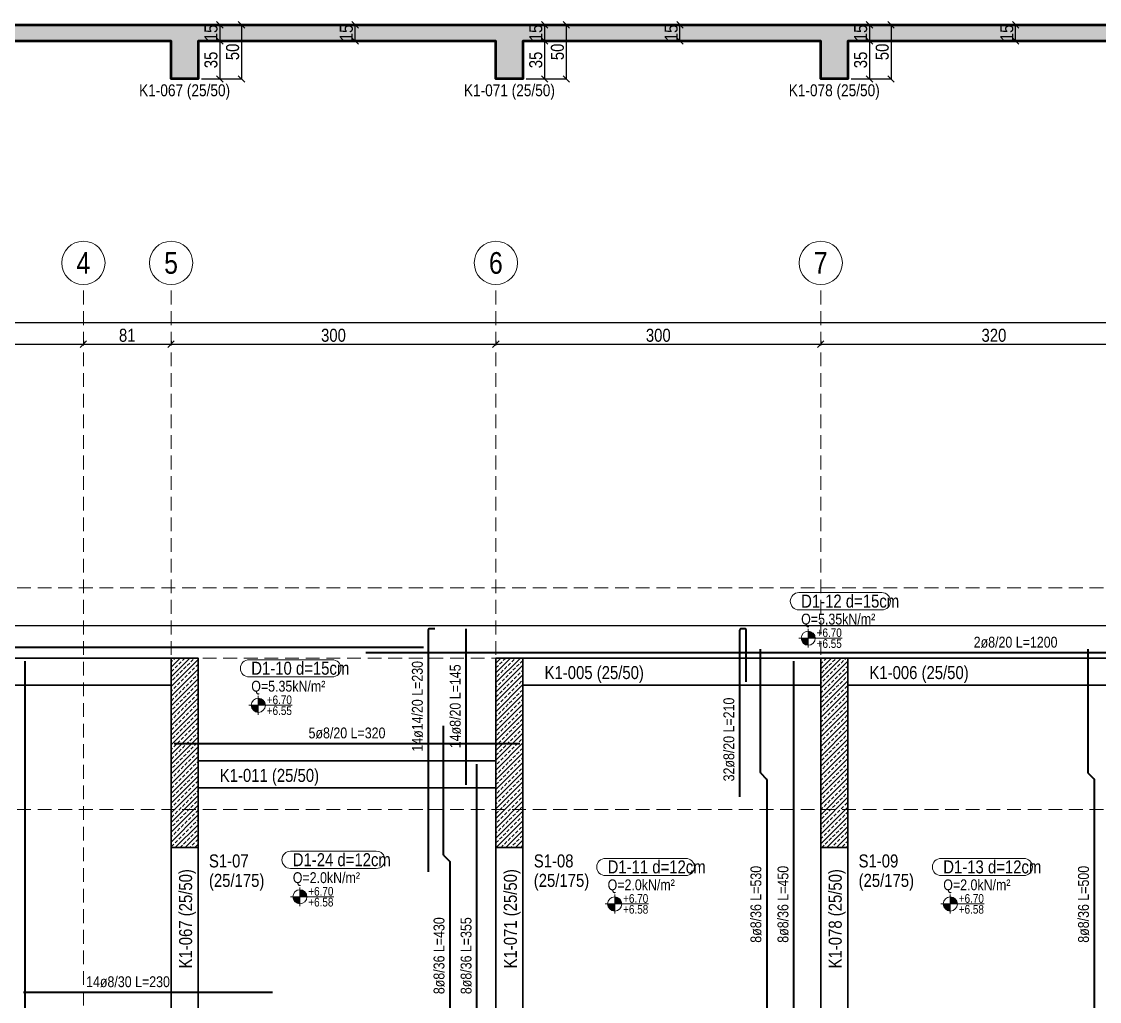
# Model space of a CAD drawing. Header units: millimetres. Extents: x 918 to 6439, y 631 to 3135.
# Drawn here: x 2236 to 3231, y 2207 to 3113 of the extents above; entities that cross this region are included whole.
import ezdxf
from ezdxf.enums import TextEntityAlignment as Align

# ---------------------------------------------------------------- set-up
doc = ezdxf.new("R2010")
doc.units = ezdxf.units.MM
doc.linetypes.add('DASHED', pattern=[19.05, 12.7, -6.35])
for name, color, linetype, lineweight in [('AKS BALONU (BEYKENT)', 7, 'Continuous', 20), ('AKS CIZGISI (BEYKENT)', 252, 'DASHED', 20), ('AKS OLCU (BEYKENT)', 200, 'Continuous', 20), ('AKS YAZISI (BEYKENT)', 3, 'Continuous', 20), ('DONATI (BEYKENT)', 4, 'Continuous', 40), ('DONATI YAZISI (BEYKENT)', 3, 'Continuous', 20), ('DOSEME ISMI (BEYKENT)', 9, 'Continuous', 20), ('DOSEME PAFTA (BEYKENT)', 3, 'Continuous', 20), ('KAT SINIRI (BEYKENT)', 41, 'Continuous', 25), ('KESIT CIZGISI (BEYKENT)', 3, 'Continuous', 50), ('KIRIS (BEYKENT)', 2, 'Continuous', 30), ('KIRIS ISMI (BEYKENT)', 40, 'Continuous', 20), ('KOLON (BEYKENT)', 3, 'Continuous', 30), ('KOLON ISMI (BEYKENT)', 91, 'Continuous', 20), ('KOT CIZGISI (BEYKENT)', 7, 'Continuous', 20), ('KOT YAZI (BEYKENT)', 7, 'Continuous', 20), ('OLCU (BEYKENT)', 14, 'Continuous', 20), ('TARAMA (BEYKENT)', 252, 'Continuous', 20), ('YUK YAZISI (BEYKENT)', 140, 'Continuous', 20)]:
    doc.layers.add(name, color=color, linetype=linetype, lineweight=lineweight)
doc.styles.add('DONATI YAZISI (BEYKENT)', font='')
doc.styles.add('YAZI (BEYKENT)', font='')
doc.styles.get('DONATI YAZISI (BEYKENT)').set_extended_font_data('Bahnschrift Light Condensed')
doc.styles.get('YAZI (BEYKENT)').set_extended_font_data('Bahnschrift Light Condensed')
doc.dimstyles.new('AKS_OLCU', dxfattribs={"dimtxt": 12, "dimasz": 3, "dimexe": 0.18, "dimexo": 3, "dimgap": 2, "dimtad": 1, "dimdec": 0, "dimrnd": 0.5, "dimzin": 12, "dimdsep": 46, "dimtxsty": 'YAZI (BEYKENT)', "dimtsz": 3, "dimcen": 0.09, "dimclrt": 7, "dimadec": 0, "dimazin": 0, "dimtfac": 1, "dimtdec": 4, "dimtix": 1, "dimtmove": 0, "dimatfit": 3, "dimfxl": 1, "dimtolj": 1, "dimtzin": 0, "dimarcsym": 0})
doc.dimstyles.new('PLAN_OLCU', dxfattribs={"dimtxt": 12, "dimasz": 3, "dimexe": 0.18, "dimexo": 3, "dimgap": 2, "dimtad": 1, "dimdec": 0, "dimrnd": 0.5, "dimzin": 12, "dimdsep": 46, "dimtxsty": 'YAZI (BEYKENT)', "dimtsz": 3, "dimcen": 0.09, "dimclrt": 7, "dimadec": 0, "dimazin": 0, "dimtfac": 1, "dimtdec": 4, "dimtix": 1, "dimtmove": 0, "dimatfit": 3, "dimfxl": 1, "dimtolj": 1, "dimtzin": 0, "dimarcsym": 0})
pattern_1 = [(45, (-160760.9784, -10846.006), (-4.49012806, 4.49012806), []), (45, (-160756.488, -10846.006), (-4.49012806, 4.49012806), [3.175, -1.5875])]

# ---------------------------------------------------------------- blocks, each defined once
blk = doc.blocks.new('*D210')
at = {"layer": 'AKS OLCU (BEYKENT)', "color": 0, "lineweight": -2, "transparency": 16777216}
for p, q in [((1401.01, 2831.57), (1407.01, 2837.57)), ((1404.01, 2837.57), (1404.01, 2834.75)), ((6136.01, 2831.57), (6142.01, 2837.57)), ((6139.01, 2837.57), (6139.01, 2834.75)), ((1404.01, 2834.57), (6139.01, 2834.57))]:
    blk.add_line(p, q, dxfattribs=at)
at = {"layer": 'DEFPOINTS', "color": 0, "transparency": 16777216}
for p in [(1404.01, 2834.57), (6139.01, 2834.57), (6139.01, 2834.57)]:
    blk.add_point(p, dxfattribs=at)
at = {"layer": 'AKS OLCU (BEYKENT)', "color": 7, "transparency": 16777216, "insert": (3771.51, 2842.69), "char_height": 12, "attachment_point": 5, "style": 'YAZI (BEYKENT)'}
blk.add_mtext('\\A1;4735', dxfattribs=at)
blk = doc.blocks.new('*D213')
at = {"layer": 'AKS OLCU (BEYKENT)', "color": 0, "lineweight": -2, "transparency": 16777216}
for p, q in [((2290.01, 2811.57), (2296.01, 2817.57)), ((2293.01, 2817.57), (2293.01, 2814.75)), ((2371.01, 2811.57), (2377.01, 2817.57)), ((2374.01, 2817.57), (2374.01, 2814.75)), ((2293.01, 2814.57), (2374.01, 2814.57))]:
    blk.add_line(p, q, dxfattribs=at)
at = {"layer": 'DEFPOINTS', "color": 0, "transparency": 16777216}
for p in [(2293.01, 2814.57), (2374.01, 2814.57), (2374.01, 2814.57)]:
    blk.add_point(p, dxfattribs=at)
at = {"layer": 'AKS OLCU (BEYKENT)', "color": 7, "transparency": 16777216, "insert": (2333.51, 2822.69), "char_height": 12, "attachment_point": 5, "style": 'YAZI (BEYKENT)'}
blk.add_mtext('\\A1;81', dxfattribs=at)
blk = doc.blocks.new('*D214')
at = {"layer": 'AKS OLCU (BEYKENT)', "color": 0, "lineweight": -2, "transparency": 16777216}
for p, q in [((2371.01, 2811.57), (2377.01, 2817.57)), ((2374.01, 2817.57), (2374.01, 2814.75)), ((2671.01, 2811.57), (2677.01, 2817.57)), ((2674.01, 2817.57), (2674.01, 2814.75)), ((2374.01, 2814.57), (2674.01, 2814.57))]:
    blk.add_line(p, q, dxfattribs=at)
at = {"layer": 'DEFPOINTS', "color": 0, "transparency": 16777216}
for p in [(2374.01, 2814.57), (2674.01, 2814.57), (2674.01, 2814.57)]:
    blk.add_point(p, dxfattribs=at)
at = {"layer": 'AKS OLCU (BEYKENT)', "color": 7, "transparency": 16777216, "insert": (2524.01, 2822.69), "char_height": 12, "attachment_point": 5, "style": 'YAZI (BEYKENT)'}
blk.add_mtext('\\A1;300', dxfattribs=at)
blk = doc.blocks.new('*D215')
at = {"layer": 'AKS OLCU (BEYKENT)', "color": 0, "lineweight": -2, "transparency": 16777216}
for p, q in [((2671.01, 2811.57), (2677.01, 2817.57)), ((2674.01, 2817.57), (2674.01, 2814.75)), ((2971.01, 2811.57), (2977.01, 2817.57)), ((2974.01, 2817.57), (2974.01, 2814.75)), ((2674.01, 2814.57), (2974.01, 2814.57))]:
    blk.add_line(p, q, dxfattribs=at)
at = {"layer": 'DEFPOINTS', "color": 0, "transparency": 16777216}
for p in [(2674.01, 2814.57), (2974.01, 2814.57), (2974.01, 2814.57)]:
    blk.add_point(p, dxfattribs=at)
at = {"layer": 'AKS OLCU (BEYKENT)', "color": 7, "transparency": 16777216, "insert": (2824.01, 2822.69), "char_height": 12, "attachment_point": 5, "style": 'YAZI (BEYKENT)'}
blk.add_mtext('\\A1;300', dxfattribs=at)
blk = doc.blocks.new('*D216')
at = {"layer": 'AKS OLCU (BEYKENT)', "color": 0, "lineweight": -2, "transparency": 16777216}
for p, q in [((2971.01, 2811.57), (2977.01, 2817.57)), ((2974.01, 2817.57), (2974.01, 2814.75)), ((3291.01, 2811.57), (3297.01, 2817.57)), ((3294.01, 2817.57), (3294.01, 2814.75)), ((2974.01, 2814.57), (3294.01, 2814.57))]:
    blk.add_line(p, q, dxfattribs=at)
at = {"layer": 'DEFPOINTS', "color": 0, "transparency": 16777216}
for p in [(2974.01, 2814.57), (3294.01, 2814.57), (3294.01, 2814.57)]:
    blk.add_point(p, dxfattribs=at)
at = {"layer": 'AKS OLCU (BEYKENT)', "color": 7, "transparency": 16777216, "insert": (3134.01, 2822.69), "char_height": 12, "attachment_point": 5, "style": 'YAZI (BEYKENT)'}
blk.add_mtext('\\A1;320', dxfattribs=at)
blk = doc.blocks.new('*D235')
at = {"layer": 'AKS OLCU (BEYKENT)', "color": 0, "lineweight": -2, "transparency": 16777216}
for p, q in [((2031.01, 2811.57), (2037.01, 2817.57)), ((2034.01, 2817.57), (2034.01, 2814.75)), ((2290.01, 2811.57), (2296.01, 2817.57)), ((2293.01, 2817.57), (2293.01, 2814.75)), ((2034.01, 2814.57), (2293.01, 2814.57))]:
    blk.add_line(p, q, dxfattribs=at)
at = {"layer": 'DEFPOINTS', "color": 0, "transparency": 16777216}
for p in [(2034.01, 2814.57), (2293.01, 2814.57), (2293.01, 2814.57)]:
    blk.add_point(p, dxfattribs=at)
at = {"layer": 'AKS OLCU (BEYKENT)', "color": 7, "transparency": 16777216, "insert": (2163.51, 2822.69), "char_height": 12, "attachment_point": 5, "style": 'YAZI (BEYKENT)'}
blk.add_mtext('\\A1;259', dxfattribs=at)
blk = doc.blocks.new('*D144')
at = {"layer": 'DEFPOINTS', "color": 0, "transparency": 16777216}
for p in [(2399.01, 3109.57), (2399.01, 3094.57), (2419.01, 3094.57)]:
    blk.add_point(p, dxfattribs=at)
at = {"layer": 'OLCU (BEYKENT)', "color": 0, "lineweight": -2, "transparency": 16777216}
for p, q in [((2402.01, 3109.57), (2419.19, 3109.57)), ((2422.01, 3106.57), (2416.01, 3112.57)), ((2419.01, 3109.57), (2419.01, 3094.57)), ((2422.01, 3091.57), (2416.01, 3097.57)), ((2402.01, 3094.57), (2419.19, 3094.57))]:
    blk.add_line(p, q, dxfattribs=at)
at = {"layer": 'OLCU (BEYKENT)', "color": 7, "lineweight": 20, "transparency": 16777216, "insert": (2410.95, 3102.07), "char_height": 12, "attachment_point": 5, "rotation": 90, "style": 'YAZI (BEYKENT)'}
blk.add_mtext('\\A1;15', dxfattribs=at)
blk = doc.blocks.new('*D145')
at = {"layer": 'DEFPOINTS', "color": 0, "transparency": 16777216}
for p in [(2399.01, 3094.57), (2399.01, 3059.57), (2419.01, 3059.57)]:
    blk.add_point(p, dxfattribs=at)
at = {"layer": 'OLCU (BEYKENT)', "color": 0, "lineweight": -2, "transparency": 16777216}
for p, q in [((2422.01, 3091.57), (2416.01, 3097.57)), ((2402.01, 3094.57), (2419.19, 3094.57)), ((2419.01, 3094.57), (2419.01, 3059.57)), ((2402.01, 3059.57), (2419.19, 3059.57)), ((2422.01, 3056.57), (2416.01, 3062.57))]:
    blk.add_line(p, q, dxfattribs=at)
at = {"layer": 'OLCU (BEYKENT)', "color": 7, "lineweight": 20, "transparency": 16777216, "insert": (2410.89, 3077.07), "char_height": 12, "attachment_point": 5, "rotation": 90, "style": 'YAZI (BEYKENT)'}
blk.add_mtext('\\A1;35', dxfattribs=at)
blk = doc.blocks.new('*D146')
at = {"layer": 'DEFPOINTS', "color": 0, "transparency": 16777216}
for p in [(2399.01, 3109.57), (2399.01, 3059.57), (2439.01, 3059.57)]:
    blk.add_point(p, dxfattribs=at)
at = {"layer": 'OLCU (BEYKENT)', "color": 0, "lineweight": -2, "transparency": 16777216}
for p, q in [((2402.01, 3109.57), (2439.19, 3109.57)), ((2442.01, 3106.57), (2436.01, 3112.57)), ((2439.01, 3109.57), (2439.01, 3059.57)), ((2402.01, 3059.57), (2439.19, 3059.57)), ((2442.01, 3056.57), (2436.01, 3062.57))]:
    blk.add_line(p, q, dxfattribs=at)
at = {"layer": 'OLCU (BEYKENT)', "color": 7, "lineweight": 20, "transparency": 16777216, "insert": (2430.89, 3084.57), "char_height": 12, "attachment_point": 5, "rotation": 90, "style": 'YAZI (BEYKENT)'}
blk.add_mtext('\\A1;50', dxfattribs=at)
blk = doc.blocks.new('*D147')
at = {"layer": 'DEFPOINTS', "color": 0, "transparency": 16777216}
for p in [(2699.01, 3109.57), (2699.01, 3094.57), (2719.01, 3094.57)]:
    blk.add_point(p, dxfattribs=at)
at = {"layer": 'OLCU (BEYKENT)', "color": 0, "lineweight": -2, "transparency": 16777216}
for p, q in [((2702.01, 3109.57), (2719.19, 3109.57)), ((2722.01, 3106.57), (2716.01, 3112.57)), ((2719.01, 3109.57), (2719.01, 3094.57)), ((2722.01, 3091.57), (2716.01, 3097.57)), ((2702.01, 3094.57), (2719.19, 3094.57))]:
    blk.add_line(p, q, dxfattribs=at)
at = {"layer": 'OLCU (BEYKENT)', "color": 7, "lineweight": 20, "transparency": 16777216, "insert": (2710.95, 3102.07), "char_height": 12, "attachment_point": 5, "rotation": 90, "style": 'YAZI (BEYKENT)'}
blk.add_mtext('\\A1;15', dxfattribs=at)
blk = doc.blocks.new('*D148')
at = {"layer": 'DEFPOINTS', "color": 0, "transparency": 16777216}
for p in [(2699.01, 3094.57), (2699.01, 3059.57), (2719.01, 3059.57)]:
    blk.add_point(p, dxfattribs=at)
at = {"layer": 'OLCU (BEYKENT)', "color": 0, "lineweight": -2, "transparency": 16777216}
for p, q in [((2722.01, 3091.57), (2716.01, 3097.57)), ((2702.01, 3094.57), (2719.19, 3094.57)), ((2719.01, 3094.57), (2719.01, 3059.57)), ((2702.01, 3059.57), (2719.19, 3059.57)), ((2722.01, 3056.57), (2716.01, 3062.57))]:
    blk.add_line(p, q, dxfattribs=at)
at = {"layer": 'OLCU (BEYKENT)', "color": 7, "lineweight": 20, "transparency": 16777216, "insert": (2710.89, 3077.07), "char_height": 12, "attachment_point": 5, "rotation": 90, "style": 'YAZI (BEYKENT)'}
blk.add_mtext('\\A1;35', dxfattribs=at)
blk = doc.blocks.new('*D149')
at = {"layer": 'DEFPOINTS', "color": 0, "transparency": 16777216}
for p in [(2699.01, 3109.57), (2699.01, 3059.57), (2739.01, 3059.57)]:
    blk.add_point(p, dxfattribs=at)
at = {"layer": 'OLCU (BEYKENT)', "color": 0, "lineweight": -2, "transparency": 16777216}
for p, q in [((2702.01, 3109.57), (2739.19, 3109.57)), ((2742.01, 3106.57), (2736.01, 3112.57)), ((2739.01, 3109.57), (2739.01, 3059.57)), ((2702.01, 3059.57), (2739.19, 3059.57)), ((2742.01, 3056.57), (2736.01, 3062.57))]:
    blk.add_line(p, q, dxfattribs=at)
at = {"layer": 'OLCU (BEYKENT)', "color": 7, "lineweight": 20, "transparency": 16777216, "insert": (2730.89, 3084.57), "char_height": 12, "attachment_point": 5, "rotation": 90, "style": 'YAZI (BEYKENT)'}
blk.add_mtext('\\A1;50', dxfattribs=at)
blk = doc.blocks.new('*D150')
at = {"layer": 'DEFPOINTS', "color": 0, "transparency": 16777216}
for p in [(2999.01, 3109.57), (2999.01, 3094.57), (3019.01, 3094.57)]:
    blk.add_point(p, dxfattribs=at)
at = {"layer": 'OLCU (BEYKENT)', "color": 0, "lineweight": -2, "transparency": 16777216}
for p, q in [((3002.01, 3109.57), (3019.19, 3109.57)), ((3022.01, 3106.57), (3016.01, 3112.57)), ((3019.01, 3109.57), (3019.01, 3094.57)), ((3022.01, 3091.57), (3016.01, 3097.57)), ((3002.01, 3094.57), (3019.19, 3094.57))]:
    blk.add_line(p, q, dxfattribs=at)
at = {"layer": 'OLCU (BEYKENT)', "color": 7, "lineweight": 20, "transparency": 16777216, "insert": (3010.95, 3102.07), "char_height": 12, "attachment_point": 5, "rotation": 90, "style": 'YAZI (BEYKENT)'}
blk.add_mtext('\\A1;15', dxfattribs=at)
blk = doc.blocks.new('*D151')
at = {"layer": 'DEFPOINTS', "color": 0, "transparency": 16777216}
for p in [(2999.01, 3094.57), (2999.01, 3059.57), (3019.01, 3059.57)]:
    blk.add_point(p, dxfattribs=at)
at = {"layer": 'OLCU (BEYKENT)', "color": 0, "lineweight": -2, "transparency": 16777216}
for p, q in [((3022.01, 3091.57), (3016.01, 3097.57)), ((3002.01, 3094.57), (3019.19, 3094.57)), ((3019.01, 3094.57), (3019.01, 3059.57)), ((3002.01, 3059.57), (3019.19, 3059.57)), ((3022.01, 3056.57), (3016.01, 3062.57))]:
    blk.add_line(p, q, dxfattribs=at)
at = {"layer": 'OLCU (BEYKENT)', "color": 7, "lineweight": 20, "transparency": 16777216, "insert": (3010.89, 3077.07), "char_height": 12, "attachment_point": 5, "rotation": 90, "style": 'YAZI (BEYKENT)'}
blk.add_mtext('\\A1;35', dxfattribs=at)
blk = doc.blocks.new('*D152')
at = {"layer": 'DEFPOINTS', "color": 0, "transparency": 16777216}
for p in [(2999.01, 3109.57), (2999.01, 3059.57), (3039.01, 3059.57)]:
    blk.add_point(p, dxfattribs=at)
at = {"layer": 'OLCU (BEYKENT)', "color": 0, "lineweight": -2, "transparency": 16777216}
for p, q in [((3002.01, 3109.57), (3039.19, 3109.57)), ((3042.01, 3106.57), (3036.01, 3112.57)), ((3039.01, 3109.57), (3039.01, 3059.57)), ((3002.01, 3059.57), (3039.19, 3059.57)), ((3042.01, 3056.57), (3036.01, 3062.57))]:
    blk.add_line(p, q, dxfattribs=at)
at = {"layer": 'OLCU (BEYKENT)', "color": 7, "lineweight": 20, "transparency": 16777216, "insert": (3030.89, 3084.57), "char_height": 12, "attachment_point": 5, "rotation": 90, "style": 'YAZI (BEYKENT)'}
blk.add_mtext('\\A1;50', dxfattribs=at)
blk = doc.blocks.new('*D180')
at = {"layer": 'DEFPOINTS', "color": 0, "transparency": 16777216}
for p in [(2824.01, 3109.57), (2844.01, 3109.57), (2824.01, 3094.57)]:
    blk.add_point(p, dxfattribs=at)
at = {"layer": 'OLCU (BEYKENT)', "color": 0, "lineweight": -2, "transparency": 16777216}
for p, q in [((2827.01, 3109.57), (2844.19, 3109.57)), ((2847.01, 3106.57), (2841.01, 3112.57)), ((2844.01, 3094.57), (2844.01, 3109.57)), ((2847.01, 3091.57), (2841.01, 3097.57)), ((2827.01, 3094.57), (2844.19, 3094.57))]:
    blk.add_line(p, q, dxfattribs=at)
at = {"layer": 'OLCU (BEYKENT)', "color": 7, "lineweight": 20, "transparency": 16777216, "insert": (2835.95, 3102.07), "char_height": 12, "attachment_point": 5, "rotation": 90, "style": 'YAZI (BEYKENT)'}
blk.add_mtext('\\A1;15', dxfattribs=at)
blk = doc.blocks.new('*D181')
at = {"layer": 'DEFPOINTS', "color": 0, "transparency": 16777216}
for p in [(3134.01, 3109.57), (3154.01, 3109.57), (3134.01, 3094.57)]:
    blk.add_point(p, dxfattribs=at)
at = {"layer": 'OLCU (BEYKENT)', "color": 0, "lineweight": -2, "transparency": 16777216}
for p, q in [((3137.01, 3109.57), (3154.19, 3109.57)), ((3157.01, 3106.57), (3151.01, 3112.57)), ((3154.01, 3094.57), (3154.01, 3109.57)), ((3157.01, 3091.57), (3151.01, 3097.57)), ((3137.01, 3094.57), (3154.19, 3094.57))]:
    blk.add_line(p, q, dxfattribs=at)
at = {"layer": 'OLCU (BEYKENT)', "color": 7, "lineweight": 20, "transparency": 16777216, "insert": (3145.95, 3102.07), "char_height": 12, "attachment_point": 5, "rotation": 90, "style": 'YAZI (BEYKENT)'}
blk.add_mtext('\\A1;15', dxfattribs=at)
blk = doc.blocks.new('*D183')
at = {"layer": 'DEFPOINTS', "color": 0, "transparency": 16777216}
for p in [(2524.01, 3109.57), (2544.01, 3109.57), (2524.01, 3094.57)]:
    blk.add_point(p, dxfattribs=at)
at = {"layer": 'OLCU (BEYKENT)', "color": 0, "lineweight": -2, "transparency": 16777216}
for p, q in [((2527.01, 3109.57), (2544.19, 3109.57)), ((2547.01, 3106.57), (2541.01, 3112.57)), ((2544.01, 3094.57), (2544.01, 3109.57)), ((2547.01, 3091.57), (2541.01, 3097.57)), ((2527.01, 3094.57), (2544.19, 3094.57))]:
    blk.add_line(p, q, dxfattribs=at)
at = {"layer": 'OLCU (BEYKENT)', "color": 7, "lineweight": 20, "transparency": 16777216, "insert": (2535.95, 3102.07), "char_height": 12, "attachment_point": 5, "rotation": 90, "style": 'YAZI (BEYKENT)'}
blk.add_mtext('\\A1;15', dxfattribs=at)

msp = doc.modelspace()

# ---------------------------------------------------------------- hatches: boundary and pattern name
at = {"layer": 'KOT CIZGISI (BEYKENT)', "true_color": 0x000000}
h = msp.add_hatch(color=18, dxfattribs=at)
h.dxf.hatch_style = 1
h.paths.add_polyline_path([(2962.47, 2549.41), (2962.47, 2542.89), (2969, 2542.89, 0.414214)])
h = msp.add_hatch(color=18, dxfattribs=at)
h.dxf.hatch_style = 1
h.paths.add_polyline_path([(2962.47, 2542.89), (2955.95, 2542.89, 0.414214), (2962.47, 2536.37)])
h = msp.add_hatch(color=18, dxfattribs=at)
h.dxf.hatch_style = 1
h.paths.add_polyline_path([(2454.61, 2480.91), (2448.09, 2480.91, 0.414214), (2454.61, 2474.39)])
h = msp.add_hatch(color=18, dxfattribs=at)
h.dxf.hatch_style = 1
h.paths.add_polyline_path([(2454.61, 2487.43), (2454.61, 2480.91), (2461.14, 2480.91, 0.414214)])
h = msp.add_hatch(color=18, dxfattribs=at)
h.dxf.hatch_style = 1
h.paths.add_polyline_path([(2492.96, 2310.54), (2492.96, 2304.02), (2499.48, 2304.02, 0.414214)])
h = msp.add_hatch(color=18, dxfattribs=at)
h.dxf.hatch_style = 1
h.paths.add_polyline_path([(2492.96, 2304.02), (2486.44, 2304.02, 0.414214), (2492.96, 2297.5)])
h = msp.add_hatch(color=18, dxfattribs=at)
h.dxf.hatch_style = 1
h.paths.add_polyline_path([(2783.73, 2303.91), (2783.73, 2297.39), (2790.26, 2297.39, 0.414214)])
h = msp.add_hatch(color=18, dxfattribs=at)
h.dxf.hatch_style = 1
h.paths.add_polyline_path([(3093.73, 2303.91), (3093.73, 2297.39), (3100.26, 2297.39, 0.414214)])
h = msp.add_hatch(color=18, dxfattribs=at)
h.dxf.hatch_style = 1
h.paths.add_polyline_path([(2783.73, 2297.39), (2777.21, 2297.39, 0.414214), (2783.73, 2290.87)])
h = msp.add_hatch(color=18, dxfattribs=at)
h.dxf.hatch_style = 1
h.paths.add_polyline_path([(3093.73, 2297.39), (3087.21, 2297.39, 0.414214), (3093.73, 2290.87)])
at = {"layer": 'TARAMA (BEYKENT)'}
h = msp.add_hatch(dxfattribs=at)
h.set_pattern_fill('ANSI33', color=256, style=0)
h.set_pattern_definition([(45, (-155060.9784, -10846.006), (-4.49012806, 4.49012806), []), (45, (-155056.488, -10846.006), (-4.49012806, 4.49012806), [3.175, -1.5875])])
h.paths.add_polyline_path([(1404.01, 3109.57), (6139.01, 3109.57), (6139.01, 3059.57), (6114.01, 3059.57), (6114.01, 3094.57), (5744.01, 3094.57), (5744.01, 3059.57), (5714.01, 3059.57), (5714.01, 3094.57), (5164.01, 3094.57), (5164.01, 3059.57), (5139.01, 3059.57), (5139.01, 3094.57), (4869.01, 3094.57), (4869.01, 3059.57), (4844.01, 3059.57), (4844.01, 3094.57), (4574.01, 3094.57), (4574.01, 3059.57), (4549.01, 3059.57), (4549.01, 3094.57), (4169.01, 3094.57), (4169.01, 3059.57), (4139.01, 3059.57), (4139.01, 3094.57), (3594.01, 3094.57), (3594.01, 3059.57), (3569.01, 3059.57), (3569.01, 3094.57), (3294.01, 3094.57), (3294.01, 3059.57), (3269.01, 3059.57), (3269.01, 3094.57), (2999.01, 3094.57), (2999.01, 3059.57), (2974.01, 3059.57), (2974.01, 3094.57), (2699.01, 3094.57), (2699.01, 3059.57), (2674.01, 3059.57), (2674.01, 3094.57), (2399.01, 3094.57), (2399.01, 3059.57), (2374.01, 3059.57), (2374.01, 3094.57), (1829.01, 3094.57), (1829.01, 3059.57), (1799.01, 3059.57), (1799.01, 3094.57), (1429.01, 3094.57), (1429.01, 3059.57), (1404.01, 3059.57)])
h = msp.add_hatch(dxfattribs=at)
h.set_pattern_fill('ANSI33', color=256, style=0)
h.set_pattern_definition(pattern_1)
h.paths.add_polyline_path([(2374.01, 2349.57), (2399.01, 2349.57), (2399.01, 2524.57), (2374.01, 2524.57)])
h = msp.add_hatch(dxfattribs=at)
h.set_pattern_fill('ANSI33', color=256, style=0)
h.set_pattern_definition(pattern_1)
h.paths.add_polyline_path([(2674.01, 2349.57), (2699.01, 2349.57), (2699.01, 2524.57), (2674.01, 2524.57)])
h = msp.add_hatch(dxfattribs=at)
h.set_pattern_fill('ANSI33', color=256, style=0)
h.set_pattern_definition(pattern_1)
h.paths.add_polyline_path([(2974.01, 2349.57), (2999.01, 2349.57), (2999.01, 2524.57), (2974.01, 2524.57)])

# ---------------------------------------------------------------- linework, layer by layer
at = {"layer": 'AKS BALONU (BEYKENT)'}
for centre in [(2293.01, 2889.57), (2374.01, 2889.57), (2674.01, 2889.57), (2974.01, 2889.57)]:
    msp.add_circle(centre, 20, dxfattribs=at)
at = {"layer": 'AKS CIZGISI (BEYKENT)'}
for p, q in [((2293.01, 679.57), (2293.01, 2869.57)), ((2374.01, 679.57), (2374.01, 2869.57)), ((2674.01, 679.57), (2674.01, 2869.57)), ((2974.01, 679.57), (2974.01, 2869.57)), ((1184.01, 2589.57), (6359.01, 2589.57)), ((1184.01, 2524.57), (6359.01, 2524.57)), ((1184.01, 2384.57), (6359.01, 2384.57))]:
    msp.add_line(p, q, dxfattribs=at)
at = {"layer": 'DONATI (BEYKENT)'}
for points in [[(2617.47, 2551.57), (2612.97, 2551.57, 0.414214), (2611.47, 2550.07), (2611.47, 2327.07)], [(2905.16, 2502.57), (2905.16, 2550.07, 0.414214), (2903.66, 2551.57), (2900.66, 2551.57, 0.414214), (2899.16, 2550.07), (2899.16, 2396.32)], [(2918.16, 2532.82), (2918.16, 2419.19, 0.198912), (2918.6, 2418.13), (2923.72, 2413.01, -0.198912), (2924.16, 2411.95), (2924.16, 2182.19, -0.198912), (2923.72, 2181.13), (2918.6, 2176.01, 0.198912), (2918.16, 2174.95), (2918.16, 2006.32)], [(3220.71, 2532.82), (3220.71, 2419.19, 0.198912), (3221.15, 2418.13), (3226.27, 2413.01, -0.198912), (3226.71, 2411.95), (3226.71, 2182.19, -0.198912), (3226.27, 2181.13), (3221.15, 2176.01, 0.198912), (3220.71, 2174.95), (3220.71, 2036.32)], [(2625.47, 2462.07), (2625.47, 2343.19, 0.198912), (2625.91, 2342.13), (2631.03, 2337.01, -0.198912), (2631.47, 2335.95), (2631.47, 2163.19, -0.198912), (2631.03, 2162.13), (2625.91, 2157.01, 0.198912), (2625.47, 2155.95), (2625.47, 2035.82)]]:
    msp.add_lwpolyline(points, format="xyb", dxfattribs=at)
for points in [[(2646.47, 2407.57), (2646.47, 2551.57)], [(2607.01, 2534.24), (1407.01, 2534.24)], [(3754.01, 2529.24), (2554.01, 2529.24)], [(2239.32, 2072.57), (2239.32, 2521.57)], [(2949.16, 2072.57), (2949.16, 2521.57)], [(2696.01, 2445.39), (2377.01, 2445.39)], [(2656.47, 2072.57), (2656.47, 2426.57)], [(2467.76, 2215.57), (2237.76, 2215.57)]]:
    msp.add_lwpolyline(points, dxfattribs=at)
at = {"layer": 'DOSEME PAFTA (BEYKENT)'}
for points in [[(2953.95, 2585.05), (3030.46, 2585.05, -1), (3030.46, 2569.05), (2953.95, 2569.05, -1)], [(2446.09, 2523.07), (2522.85, 2523.07, -1), (2522.85, 2507.07), (2446.09, 2507.07, -1)], [(2484.44, 2346.18), (2563.58, 2346.18, -1), (2563.58, 2330.18), (2484.44, 2330.18, -1)], [(2775.21, 2339.55), (2849.38, 2339.55, -1), (2849.38, 2323.55), (2775.21, 2323.55, -1)], [(3085.21, 2339.55), (3161.54, 2339.55, -1), (3161.54, 2323.55), (3085.21, 2323.55, -1)]]:
    msp.add_lwpolyline(points, format="xyb", close=True, dxfattribs=at)
at = {"layer": 'KAT SINIRI (BEYKENT)'}
msp.add_lwpolyline([(4549.01, 939.57), (3884.01, 939.57), (3884.01, 994.57), (2084.01, 994.57), (2084.01, 939.57), (1404.01, 939.57), (1404.01, 1664.57), (1384.01, 1664.57), (1384.01, 1714.57), (1404.01, 1714.57), (1404.01, 2609.57), (2084.01, 2609.57), (2084.01, 2554.57), (3884.01, 2554.57), (3884.01, 2609.57), (4549.01, 2609.57)], dxfattribs=at)
at = {"layer": 'KESIT CIZGISI (BEYKENT)'}
for points in [[(1404.01, 3109.57), (6139.01, 3109.57)], [(3269.01, 3094.57), (2999.01, 3094.57), (2999.01, 3059.57), (2974.01, 3059.57), (2974.01, 3094.57), (2699.01, 3094.57), (2699.01, 3059.57), (2674.01, 3059.57), (2674.01, 3094.57), (2399.01, 3094.57), (2399.01, 3059.57), (2374.01, 3059.57), (2374.01, 3094.57), (1829.01, 3094.57)]]:
    msp.add_lwpolyline(points, dxfattribs=at)
at = {"layer": 'KIRIS (BEYKENT)'}
for p, q in [((1859.01, 2524.57), (2374.01, 2524.57)), ((2699.01, 2524.57), (2974.01, 2524.57)), ((2999.01, 2524.57), (3269.01, 2524.57)), ((2374.01, 2499.57), (1859.01, 2499.57)), ((2974.01, 2499.57), (2699.01, 2499.57)), ((3269.01, 2499.57), (2999.01, 2499.57)), ((2399.01, 2429.57), (2674.01, 2429.57)), ((2674.01, 2404.57), (2399.01, 2404.57)), ((2374.01, 2094.57), (2374.01, 2349.57)), ((2399.01, 2349.57), (2399.01, 2094.57)), ((2674.01, 2094.57), (2674.01, 2349.57)), ((2699.01, 2349.57), (2699.01, 2094.57)), ((2974.01, 2099.57), (2974.01, 2349.57)), ((2999.01, 2349.57), (2999.01, 2099.57))]:
    msp.add_line(p, q, dxfattribs=at)
at = {"layer": 'KOLON (BEYKENT)'}
for points in [[(2374.01, 2349.57), (2399.01, 2349.57), (2399.01, 2524.57), (2374.01, 2524.57)], [(2674.01, 2349.57), (2699.01, 2349.57), (2699.01, 2524.57), (2674.01, 2524.57)], [(2974.01, 2349.57), (2999.01, 2349.57), (2999.01, 2524.57), (2974.01, 2524.57)]]:
    msp.add_lwpolyline(points, close=True, dxfattribs=at)
at = {"layer": 'KOT CIZGISI (BEYKENT)'}
for p, q in [((2962.47, 2551.58), (2962.47, 2534.19)), ((2953.78, 2542.89), (2993.78, 2542.89)), ((2454.61, 2489.61), (2454.61, 2472.21)), ((2445.92, 2480.91), (2485.92, 2480.91)), ((2492.96, 2312.72), (2492.96, 2295.32)), ((2484.26, 2304.02), (2524.26, 2304.02)), ((2783.73, 2306.09), (2783.73, 2288.69)), ((3093.73, 2306.09), (3093.73, 2288.69)), ((2775.04, 2297.39), (2815.04, 2297.39)), ((3085.04, 2297.39), (3125.04, 2297.39))]:
    msp.add_line(p, q, dxfattribs=at)
for centre in [(2962.47, 2542.89), (2454.61, 2480.91), (2492.96, 2304.02), (2783.73, 2297.39), (3093.73, 2297.39)]:
    msp.add_circle(centre, 6.52, dxfattribs=at)

# ---------------------------------------------------------------- texts
at = {"layer": 'AKS YAZISI (BEYKENT)', "style": 'YAZI (BEYKENT)'}
for s, p in [('4', (2293.01, 2889.57)), ('5', (2374.01, 2889.57)), ('6', (2674.01, 2889.57)), ('7', (2974.01, 2889.57))]:
    msp.add_text(s, height=20, dxfattribs=at).set_placement(p, align=Align.MIDDLE_CENTER)
at = {"layer": 'DONATI YAZISI (BEYKENT)', "style": 'DONATI YAZISI (BEYKENT)'}
for s, p in [('2ø8/20 L=1200', (3154.01, 2539.24)), ('5ø8/20 L=320', (2536.51, 2455.39)), ('14ø8/30 L=230', (2334.24, 2225.57))]:
    msp.add_text(s, height=10, dxfattribs=at).set_placement(p, align=Align.MIDDLE_CENTER)
for s, p in [('14ø14/20 L=230', (2601.47, 2479.98)), ('14ø8/20 L=145', (2636.47, 2479.98)), ('32ø8/20 L=210', (2889.16, 2449.32)), ('8ø8/36 L=530', (2914.16, 2297.1)), ('8ø8/36 L=450', (2939.16, 2297.1)), ('8ø8/36 L=500', (3216.71, 2297.1)), ('8ø8/36 L=430', (2621.47, 2249.6)), ('8ø8/36 L=355', (2646.47, 2249.6))]:
    msp.add_text(s, height=10, rotation=90, dxfattribs=at).set_placement(p, align=Align.MIDDLE_CENTER)
at = {"layer": 'DOSEME ISMI (BEYKENT)', "style": 'YAZI (BEYKENT)'}
for s, p in [('D1-12 d=15cm', (2955.95, 2567.56)), ('D1-10 d=15cm', (2448.09, 2505.59)), ('D1-24 d=12cm', (2486.44, 2328.7)), ('D1-11 d=12cm', (2777.21, 2322.07)), ('D1-13 d=12cm', (3087.21, 2322.07))]:
    msp.add_text(s, height=12, dxfattribs=at).set_placement(p, align=Align.BOTTOM_LEFT)
at = {"layer": 'KIRIS ISMI (BEYKENT)', "style": 'YAZI (BEYKENT)'}
for s, p in [('K1-067 (25/50)', (2386.51, 3054.57)), ('K1-071 (25/50)', (2686.51, 3054.57)), ('K1-078 (25/50)', (2986.51, 3054.57))]:
    msp.add_text(s, height=11, dxfattribs=at).set_placement(p, align=Align.TOP_CENTER)
for s, p in [('K1-005 (25/50)', (2719.01, 2501.57)), ('K1-006 (25/50)', (3019.01, 2501.57)), ('K1-011 (25/50)', (2419.01, 2406.57))]:
    msp.add_text(s, height=12, dxfattribs=at).set_placement(p, align=Align.BOTTOM_LEFT)
for s, p in [('K1-067 (25/50)', (2397.01, 2329.57)), ('K1-071 (25/50)', (2697.01, 2329.57)), ('K1-078 (25/50)', (2997.01, 2329.57))]:
    msp.add_text(s, height=12, rotation=90, dxfattribs=at).set_placement(p, align=Align.BOTTOM_RIGHT)
at = {"layer": 'KOLON ISMI (BEYKENT)', "style": 'YAZI (BEYKENT)'}
for s, p in [('S1-07', (2409.01, 2327.57)), ('S1-08', (2709.01, 2327.57)), ('S1-09', (3009.01, 2327.57)), ('(25/175)', (2409.01, 2309.57)), ('(25/175)', (2709.01, 2309.57)), ('(25/175)', (3009.01, 2309.57))]:
    msp.add_text(s, height=12, dxfattribs=at).set_placement(p, align=Align.BOTTOM_LEFT)
at = {"layer": 'KOT YAZI (BEYKENT)', "style": 'YAZI (BEYKENT)'}
for s, p in [('+6.70', (2970.28, 2541.56)), ('+6.55', (2970.28, 2531.56)), ('+6.70', (2462.42, 2479.59)), ('+6.55', (2462.42, 2469.59)), ('+6.70', (2500.76, 2302.7)), ('+6.58', (2500.76, 2292.7)), ('+6.70', (2791.54, 2296.07)), ('+6.70', (3101.54, 2296.07)), ('+6.58', (2791.54, 2286.07)), ('+6.58', (3101.54, 2286.07))]:
    msp.add_text(s, height=8, dxfattribs=at).set_placement(p, align=Align.BOTTOM_LEFT)
at = {"layer": 'YUK YAZISI (BEYKENT)', "style": 'YAZI (BEYKENT)'}
for s, p in [('Q=5.35kN/m²', (2955.95, 2552.56)), ('Q=5.35kN/m²', (2448.09, 2490.59)), ('Q=2.0kN/m²', (2486.44, 2313.7)), ('Q=2.0kN/m²', (2777.21, 2307.07)), ('Q=2.0kN/m²', (3087.21, 2307.07))]:
    msp.add_text(s, height=10, dxfattribs=at).set_placement(p, align=Align.BOTTOM_LEFT)

# ---------------------------------------------------------------- dimensions: what is measured, and where the dimension line sits
at = {"layer": 'AKS OLCU (BEYKENT)'}
for p1, p2, picture, middle in [((1404.01, 2834.57), (6139.01, 2834.57), '*D210', (3771.51, 2842.69)), ((2293.01, 2814.57), (2374.01, 2814.57), '*D213', (2333.51, 2822.69)), ((2374.01, 2814.57), (2674.01, 2814.57), '*D214', (2524.01, 2822.69)), ((2674.01, 2814.57), (2974.01, 2814.57), '*D215', (2824.01, 2822.69)), ((2974.01, 2814.57), (3294.01, 2814.57), '*D216', (3134.01, 2822.69))]:
    dim = msp.add_aligned_dim(p1=p1, p2=p2, distance=0, dimstyle='AKS_OLCU', dxfattribs=at)
    dim.commit()
    dim.dimension.update_dxf_attribs({"geometry": picture, "text_midpoint": middle})
dim = msp.add_linear_dim(base=(2293.01, 2814.57), p1=(2034.01, 2814.57), p2=(2293.01, 2814.57), angle=180, dimstyle='AKS_OLCU', override={"dimtmove": 1}, dxfattribs=at)
dim.commit()
dim.dimension.update_dxf_attribs({"geometry": '*D235', "text_midpoint": (2163.51, 2822.69)})
at = {"layer": 'OLCU (BEYKENT)', "lineweight": 20}
for p1, p2, distance, picture, middle in [((2399.01, 3109.57), (2399.01, 3094.57), 20, '*D144', (2410.95, 3102.07)), ((2399.01, 3109.57), (2399.01, 3059.57), 40, '*D146', (2430.89, 3084.57)), ((2524.01, 3094.57), (2524.01, 3109.57), -20, '*D183', (2535.95, 3102.07)), ((2699.01, 3109.57), (2699.01, 3094.57), 20, '*D147', (2710.95, 3102.07)), ((2699.01, 3109.57), (2699.01, 3059.57), 40, '*D149', (2730.89, 3084.57)), ((2824.01, 3094.57), (2824.01, 3109.57), -20, '*D180', (2835.95, 3102.07)), ((2999.01, 3109.57), (2999.01, 3094.57), 20, '*D150', (3010.95, 3102.07)), ((2999.01, 3109.57), (2999.01, 3059.57), 40, '*D152', (3030.89, 3084.57)), ((3134.01, 3094.57), (3134.01, 3109.57), -20, '*D181', (3145.95, 3102.07)), ((2399.01, 3094.57), (2399.01, 3059.57), 20, '*D145', (2410.89, 3077.07)), ((2699.01, 3094.57), (2699.01, 3059.57), 20, '*D148', (2710.89, 3077.07)), ((2999.01, 3094.57), (2999.01, 3059.57), 20, '*D151', (3010.89, 3077.07))]:
    dim = msp.add_aligned_dim(p1=p1, p2=p2, distance=distance, dimstyle='PLAN_OLCU', dxfattribs=at)
    dim.commit()
    dim.dimension.update_dxf_attribs({"geometry": picture, "text_midpoint": middle})

doc.saveas('drawing.dxf')
